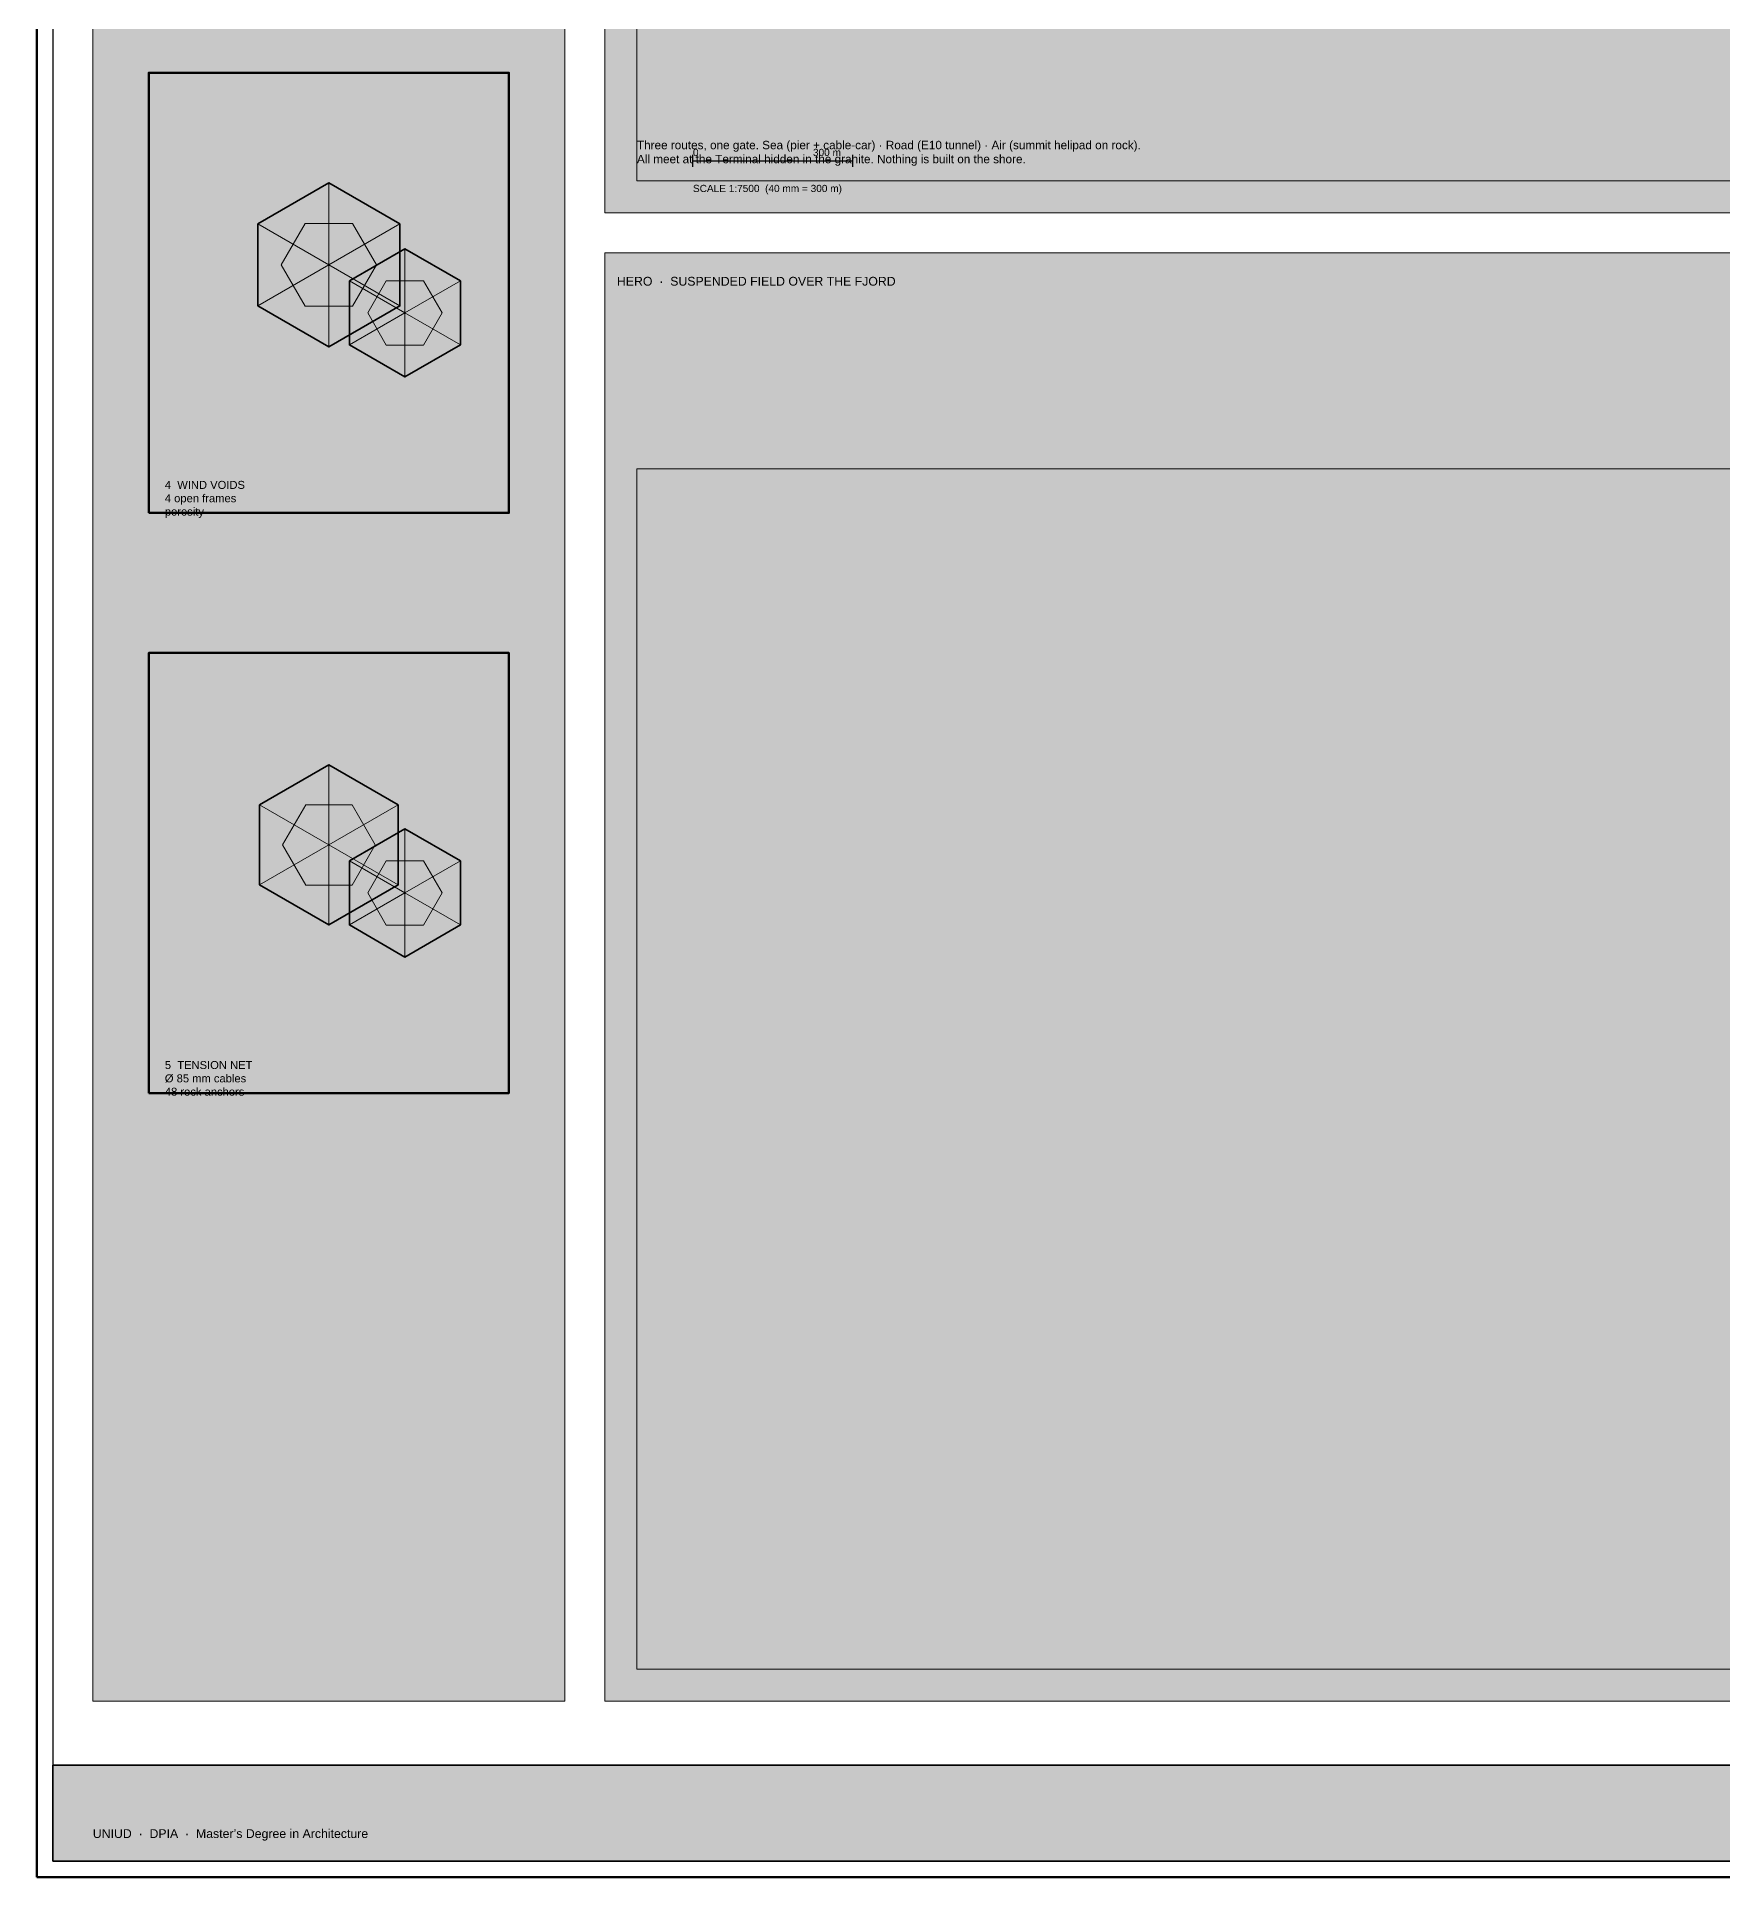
# Model space of a CAD drawing. Header units: millimetres. Extents: x 0 to 4200, y -1100 to 900.
# Drawn here: x 0 to 421.3, y 0 to 460 of the extents above; entities that cross this region are included whole.
import ezdxf

# ---------------------------------------------------------------- set-up
doc = ezdxf.new("R2010")
doc.units = ezdxf.units.MM
for name, color, linetype, lineweight, true_color in [('A-ANNO', 7, 'Continuous', 18, 0x20242a), ('A-DIM', 7, 'Continuous', 13, 0x5a626c), ('A-HATCH', 7, 'Continuous', 9, 0xb4bac0), ('A-RENDER', 7, 'Continuous', 0, 0x20242a), ('A-SHEET', 7, 'Continuous', 50, 0x142030), ('A-TITL', 7, 'Continuous', 35, 0x142030), ('A-WALL', 7, 'Continuous', 40, 0x20242a), ('G-GRID', 7, 'Continuous', 9, 0xd2d6da)]:
    doc.layers.add(name, color=color, linetype=linetype, lineweight=lineweight, true_color=true_color)
doc.styles.add('ANNO', font='Arial.ttf')
doc.styles.add('TITLE', font='Arial.ttf')
picture_1 = doc.add_image_def('image1.png', size_in_pixel=(4465, 2551))
picture_2 = doc.add_image_def('image2.png', size_in_pixel=(1616, 1616))

msp = doc.modelspace()

# ---------------------------------------------------------------- hatches: boundary and pattern name
at = {"layer": 'A-HATCH', "true_color": 0xfcfdfe}
h = msp.add_hatch(color=7, dxfattribs=at)
h.dxf.hatch_style = 1
h.paths.add_polyline_path([(142, 416), (662, 416), (662, 838), (142, 838)])
h = msp.add_hatch(color=7, dxfattribs=at)
h.dxf.hatch_style = 1
h.paths.add_polyline_path([(14, 44), (132, 44), (132, 834), (14, 834)])
at = {"layer": 'A-HATCH', "true_color": 0xffffff}
h = msp.add_hatch(color=7, dxfattribs=at)
h.dxf.hatch_style = 1
h.paths.add_polyline_path([(28, 341), (118, 341), (118, 451), (28, 451)])
at = {"layer": 'A-HATCH', "true_color": 0xfcfdfe}
h = msp.add_hatch(color=7, dxfattribs=at)
h.dxf.hatch_style = 1
h.paths.add_polyline_path([(142, 44), (662, 44), (662, 406), (142, 406)])
at = {"layer": 'A-HATCH', "true_color": 0xffffff}
h = msp.add_hatch(color=7, dxfattribs=at)
h.dxf.hatch_style = 1
h.paths.add_polyline_path([(28, 196), (118, 196), (118, 306), (28, 306)])
at = {"layer": 'A-HATCH', "true_color": 0x142030}
h = msp.add_hatch(color=7, dxfattribs=at)
h.dxf.hatch_style = 1
h.paths.add_polyline_path([(4, 4), (896, 4), (896, 28), (4, 28)])

# ---------------------------------------------------------------- linework, layer by layer
at = {"layer": 'A-DIM', "lineweight": 25, "true_color": 0x20242a}
for p, q in [((164, 427.5), (164, 430.5)), ((164, 429), (204, 429)), ((204, 427.5), (204, 430.5))]:
    msp.add_line(p, q, dxfattribs=at)
at = {"layer": 'A-SHEET', "lineweight": 70, "true_color": 0x142030}
msp.add_lwpolyline([(0, 0), (900, 0), (900, 900), (0, 900)], close=True, dxfattribs=at)
at = {"layer": 'A-SHEET', "lineweight": 25, "true_color": 0x142030}
msp.add_lwpolyline([(4, 4), (896, 4), (896, 896), (4, 896)], close=True, dxfattribs=at)
at = {"layer": 'A-SHEET', "lineweight": 13, "true_color": 0xb4bac0}
for points in [[(142, 416), (662, 416), (662, 838), (142, 838)], [(14, 44), (132, 44), (132, 834), (14, 834)], [(142, 44), (662, 44), (662, 406), (142, 406)]]:
    msp.add_lwpolyline(points, close=True, dxfattribs=at)
at = {"layer": 'A-SHEET', "true_color": 0xb4bac0}
for points in [[(28, 341), (118, 341), (118, 451), (28, 451)], [(28, 196), (118, 196), (118, 306), (28, 306)]]:
    msp.add_lwpolyline(points, close=True, dxfattribs=at)
at = {"layer": 'A-TITL'}
msp.add_lwpolyline([(4, 4), (896, 4), (896, 28), (4, 28)], close=True, dxfattribs=at)
at = {"layer": 'A-WALL', "lineweight": 35, "true_color": 0x20242a}
for points in [[(90.75, 413.25), (73, 423.5), (55.25, 413.25), (55.25, 392.75), (73, 382.5), (90.75, 392.75)], [(105.86, 399), (92, 407), (78.14, 399), (78.14, 383), (92, 375), (105.86, 383)], [(90.32, 268), (73, 278), (55.68, 268), (55.68, 248), (73, 238), (90.32, 248)], [(105.86, 254), (92, 262), (78.14, 254), (78.14, 238), (92, 230), (105.86, 238)]]:
    msp.add_lwpolyline(points, close=True, dxfattribs=at)
at = {"layer": 'A-WALL', "lineweight": 18, "true_color": 0x5a626c}
for points in [[(84.89, 403), (78.94, 413.3), (67.05, 413.3), (61.11, 403), (67.05, 392.7), (78.94, 392.7)], [(101.28, 391), (96.64, 399.04), (87.36, 399.04), (82.72, 391), (87.36, 382.96), (96.64, 382.96)], [(84.6, 258), (78.8, 268.05), (67.2, 268.05), (61.4, 258), (67.2, 247.95), (78.8, 247.95)], [(101.28, 246), (96.64, 254.04), (87.36, 254.04), (82.72, 246), (87.36, 237.96), (96.64, 237.96)]]:
    msp.add_lwpolyline(points, close=True, dxfattribs=at)
at = {"layer": 'G-GRID', "lineweight": 9, "true_color": 0xc8cdd2}
for p, q in [((73, 423.5), (73, 403)), ((55.25, 413.25), (73, 403)), ((90.75, 413.25), (73, 403)), ((92, 407), (92, 391)), ((55.25, 392.75), (73, 403)), ((73, 382.5), (73, 403)), ((90.75, 392.75), (73, 403)), ((78.14, 399), (92, 391)), ((105.86, 399), (92, 391)), ((78.14, 383), (92, 391)), ((92, 375), (92, 391)), ((105.86, 383), (92, 391)), ((73, 278), (73, 258)), ((55.68, 268), (73, 258)), ((90.32, 268), (73, 258)), ((55.68, 248), (73, 258)), ((73, 238), (73, 258)), ((90.32, 248), (73, 258)), ((92, 262), (92, 246)), ((78.14, 254), (92, 246)), ((105.86, 254), (92, 246)), ((78.14, 238), (92, 246)), ((92, 230), (92, 246)), ((105.86, 238), (92, 246))]:
    msp.add_line(p, q, dxfattribs=at)

# ---------------------------------------------------------------- texts
at = {"layer": 'A-ANNO', "color": 7, "true_color": 0x20242a, "attachment_point": 1, "style": 'ANNO'}
for s, insert, char_height, width in [('Three routes, one gate. Sea (pier + cable-car) · Road (E10 tunnel) · Air (summit helipad on rock).\\PAll meet at the Terminal hidden in the granite. Nothing is built on the shore.', (150, 434), 2.1, 500), ('0', (164, 432), 1.8, 20), ('300 m', (194, 432), 1.8, 30), ('4  WIND VOIDS\\P4 open frames\\Pporosity', (32, 349), 2, 82), ('5  TENSION NET\\PØ 85 mm cables\\P48 rock anchors', (32, 204), 2, 82)]:
    msp.add_mtext(s, dxfattribs=dict(at, insert=insert, char_height=char_height, width=width))
at = {"layer": 'A-ANNO', "color": 7, "true_color": 0x5a626c, "insert": (164, 423), "char_height": 1.8, "width": 60, "attachment_point": 1, "style": 'ANNO'}
msp.add_mtext('SCALE 1:7500  (40 mm = 300 m)', dxfattribs=at)
at = {"layer": 'A-ANNO', "color": 7, "true_color": 0x142030, "insert": (145, 400), "char_height": 2.2, "width": 514, "attachment_point": 1, "style": 'TITLE'}
msp.add_mtext('HERO  ·  SUSPENDED FIELD OVER THE FJORD', dxfattribs=at)
at = {"layer": 'A-TITL', "color": 7, "true_color": 0xffffff, "insert": (14, 12), "char_height": 2.2, "width": 420, "attachment_point": 1, "style": 'ANNO'}
msp.add_mtext('UNIUD  ·  DPIA  ·  Master’s Degree in Architecture', dxfattribs=at)

# ---------------------------------------------------------------- pictures from other files: only their frames are drawn
at = {"layer": 'A-RENDER'}
image = msp.add_image(picture_1, insert=(150, 424), size_in_units=(504, 288), dxfattribs=at)
image = msp.add_image(picture_2, insert=(150, 52), size_in_units=(340, 300), dxfattribs=at)

doc.saveas('drawing.dxf')
